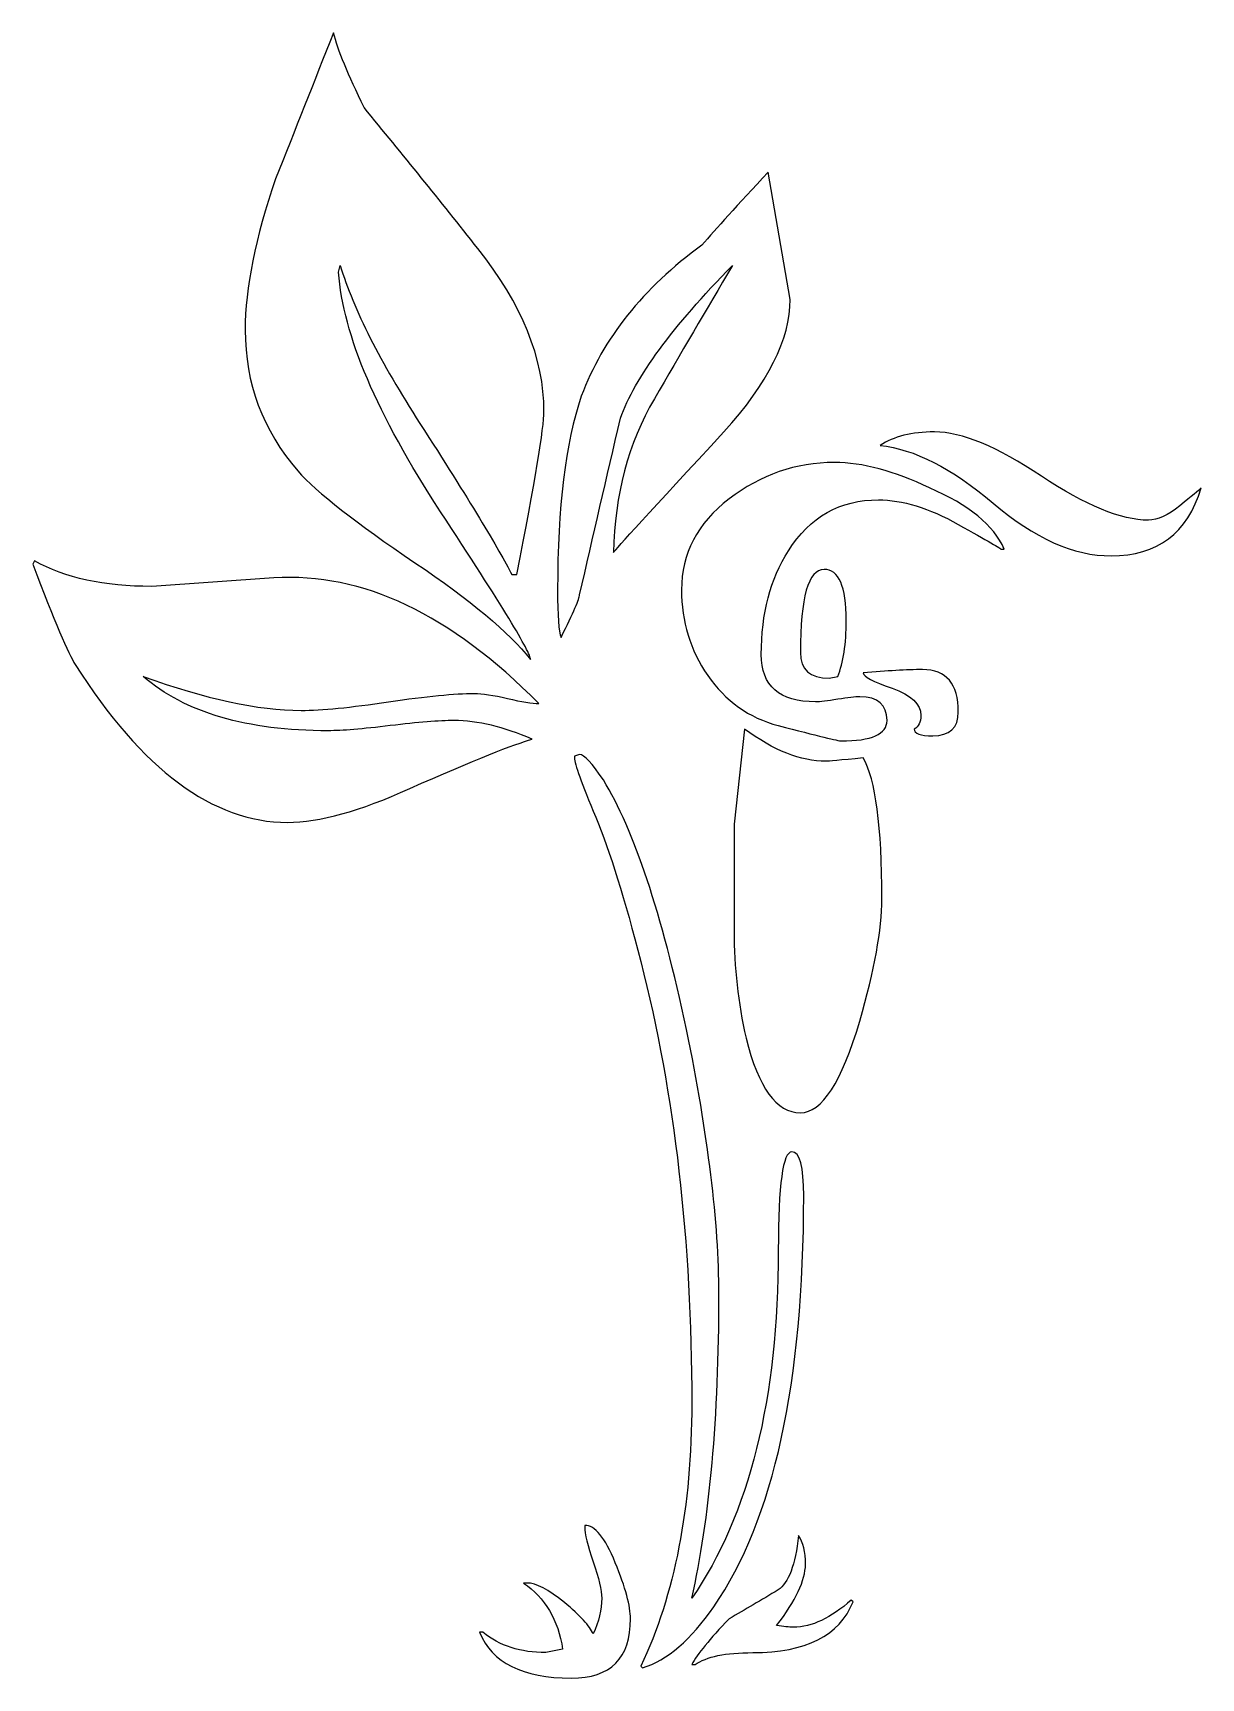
# Model space of a CAD drawing. Header units: centimetres. Extents: x -5.9 to 5.9, y -8.2 to 8.2.
import ezdxf

# ---------------------------------------------------------------- set-up
doc = ezdxf.new("R2010")
doc.units = ezdxf.units.CM
doc.header["$MEASUREMENT"] = 0
doc.layers.add('Camada 1', color=7, linetype='Continuous')

msp = doc.modelspace()

# ---------------------------------------------------------------- linework, layer by layer
at = {"layer": 'Camada 1'}
for points, knots in [([(-0.73147, 4.44874), (-0.73147, 4.29012), (-0.82275, 3.7455), (-1.00394, 2.81565), (-1.00394, 2.81565), (-1.00394, 2.81565), (-1.05468, 2.81566), (-1.05468, 2.81566), (-1.05468, 2.81566), (-1.18052, 3.06524), (-1.48648, 3.56999), (-1.97432, 4.32995), (-1.97432, 4.32995), (-2.37159, 4.94233), (-2.6371, 5.46999), (-2.77334, 5.91237), (-2.77334, 5.91237), (-2.77334, 5.91237), (-2.79062, 5.84435), (-2.79062, 5.84435), (-2.79062, 5.84435), (-2.74551, 5.22044), (-2.4051, 4.42055), (-1.7692, 3.44521), (-1.7692, 3.44521), (-1.15762, 2.51499), (-0.8566, 2.02186), (-0.8679, 1.9651), (-0.8679, 1.9651), (-1.08361, 2.23685), (-1.46925, 2.56081), (-2.02442, 2.93445), (-2.02442, 2.93445), (-2.6151, 3.33172), (-3.00655, 3.63803), (-3.19811, 3.85337), (-3.19811, 3.85337), (-3.55112, 4.26191), (-3.72561, 4.73221), (-3.72561, 5.26553), (-3.72561, 5.26553), (-3.72561, 5.68516), (-3.62409, 6.19012), (-3.42052, 6.77982), (-3.42052, 6.77982), (-3.22699, 7.26732), (-3.03506, 7.75553), (-2.84139, 8.24337), (-2.84139, 8.24337), (-2.79628, 8.07311), (-2.69386, 7.82374), (-2.53482, 7.49468), (-2.53482, 7.49468), (-2.15025, 7.02922), (-1.76922, 6.55882), (-1.39523, 6.0826), (-1.39523, 6.0826), (-0.95316, 5.52639), (-0.73147, 4.98214), (-0.73147, 4.44874)], [0, 0, 0, 0, 0.0625, 0.0625, 0.0625, 0.0625, 0.125, 0.125, 0.125, 0.125, 0.1875, 0.1875, 0.1875, 0.1875, 0.25, 0.25, 0.25, 0.25, 0.3125, 0.3125, 0.3125, 0.3125, 0.375, 0.375, 0.375, 0.375, 0.4375, 0.4375, 0.4375, 0.4375, 0.5, 0.5, 0.5, 0.5, 0.5625, 0.5625, 0.5625, 0.5625, 0.625, 0.625, 0.625, 0.625, 0.6875, 0.6875, 0.6875, 0.6875, 0.75, 0.75, 0.75, 0.75, 0.8125, 0.8125, 0.8125, 0.8125, 0.875, 0.875, 0.875, 0.875, 1, 1, 1, 1]), ([(1.07117, 4.24464), (0.34642, 3.46211), (-0.02299, 3.05923), (-0.03354, 3.037), (-0.03354, 3.037), (-0.02298, 3.61509), (0.11309, 4.12867), (0.37429, 4.57643), (0.37429, 4.57643), (0.63512, 5.02445), (0.89563, 5.46998), (1.15648, 5.91236), (1.15648, 5.91236), (0.55548, 5.29974), (0.18115, 4.78934), (0.0338, 4.38106), (0.0338, 4.38106), (-0.10262, 3.79099), (-0.23869, 3.20128), (-0.37472, 2.61158), (-0.37472, 2.61158), (-0.37472, 2.5774), (-0.43642, 2.43534), (-0.56085, 2.1861), (-0.56085, 2.1861), (-0.58376, 2.24285), (-0.5954, 2.40147), (-0.5954, 2.66232), (-0.5954, 2.66232), (-0.5954, 3.49031), (-0.51679, 4.13679), (-0.35746, 4.60251), (-0.35746, 4.60251), (-0.1428, 5.18076), (0.2601, 5.68519), (0.85052, 6.1168), (0.85052, 6.1168), (0.98691, 6.27542), (1.20758, 6.51899), (1.51425, 6.84787), (1.51425, 6.84787), (1.51425, 6.84787), (1.73491, 5.57184), (1.73491, 5.57184), (1.73491, 5.57184), (1.7349, 5.17495), (1.51426, 4.73222), (1.07117, 4.24464)], [0, 0, 0, 0, 0.07692308, 0.07692308, 0.07692308, 0.07692308, 0.15384615, 0.15384615, 0.15384615, 0.15384615, 0.23076923, 0.23076923, 0.23076923, 0.23076923, 0.30769231, 0.30769231, 0.30769231, 0.30769231, 0.38461538, 0.38461538, 0.38461538, 0.38461538, 0.46153846, 0.46153846, 0.46153846, 0.46153846, 0.53846154, 0.53846154, 0.53846154, 0.53846154, 0.61538462, 0.61538462, 0.61538462, 0.61538462, 0.69230769, 0.69230769, 0.69230769, 0.69230769, 0.76923077, 0.76923077, 0.76923077, 0.76923077, 0.84615385, 0.84615385, 0.84615385, 0.84615385, 1, 1, 1, 1]), ([(5.85269, 3.68312), (5.71661, 3.22947), (5.4156, 3.00282), (4.95139, 3.00282), (4.95139, 3.00282), (4.5774, 3.00282), (4.18227, 3.17872), (3.76807, 3.53016), (3.76807, 3.53016), (3.35392, 3.88158), (2.97779, 4.07475), (2.63658, 4.10859), (2.63658, 4.10859), (2.77228, 4.19955), (2.95487, 4.24467), (3.18117, 4.24467), (3.18117, 4.24467), (3.45329, 4.24467), (3.81106, 4.09732), (4.2531, 3.80266), (4.2531, 3.80266), (4.69654, 3.50725), (5.05325, 3.35993), (5.32535, 3.35993), (5.32535, 3.35993), (5.4156, 3.35993), (5.52101, 3.40859), (5.64012, 3.50482), (5.64012, 3.50482), (5.75892, 3.60099), (5.82978, 3.66058), (5.85269, 3.68312)], [0, 0, 0, 0, 0.11111111, 0.11111111, 0.11111111, 0.11111111, 0.22222222, 0.22222222, 0.22222222, 0.22222222, 0.33333333, 0.33333333, 0.33333333, 0.33333333, 0.44444444, 0.44444444, 0.44444444, 0.44444444, 0.55555556, 0.55555556, 0.55555556, 0.55555556, 0.66666667, 0.66666667, 0.66666667, 0.66666667, 0.77777778, 0.77777778, 0.77777778, 0.77777778, 1, 1, 1, 1]), ([(3.87908, 3.07085), (3.87908, 3.07085), (3.84453, 3.07085), (3.84453, 3.07085), (3.84453, 3.07085), (3.85617, 3.07085), (3.71446, 3.15298), (3.41979, 3.31794), (3.41979, 3.31794), (3.12441, 3.48185), (2.85861, 3.56432), (2.61998, 3.56432), (2.61998, 3.56432), (2.23364, 3.56432), (1.93333, 3.39406), (1.71762, 3.05391), (1.71762, 3.05391), (1.53715, 2.77014), (1.44618, 2.42436), (1.44618, 2.01582), (1.44618, 2.01582), (1.44618, 1.69858), (1.62737, 1.53997), (1.99008, 1.53997), (1.99008, 1.53997), (2.03625, 1.53997), (2.10885, 1.54809), (2.21143, 1.56534), (2.21143, 1.56534), (2.31401, 1.5819), (2.38698, 1.59071), (2.43281, 1.59071), (2.43281, 1.59071), (2.61431, 1.59071), (2.70565, 1.51104), (2.70565, 1.35243), (2.70565, 1.35243), (2.70565, 1.21601), (2.55195, 1.14799), (2.24493, 1.14799), (2.24493, 1.14799), (2.22308, 1.14799), (2.013, 1.19945), (1.61609, 1.30132), (1.61609, 1.30132), (1.32068, 1.38064), (1.08557, 1.54807), (0.91002, 1.80361), (0.91002, 1.80361), (0.73378, 2.05846), (0.64636, 2.34503), (0.64636, 2.66229), (0.64636, 2.66229), (0.64636, 3.02535), (0.80461, 3.32883), (1.12293, 3.57277), (1.12293, 3.57277), (1.43948, 3.81635), (1.79233, 3.93866), (2.17793, 3.93866), (2.17793, 3.93866), (2.46064, 3.93866), (2.77822, 3.85336), (3.13001, 3.6831), (3.13001, 3.6831), (3.52732, 3.51357), (3.77759, 3.30913), (3.87908, 3.07085)], [0, 0, 0, 0, 0.05555556, 0.05555556, 0.05555556, 0.05555556, 0.11111111, 0.11111111, 0.11111111, 0.11111111, 0.16666667, 0.16666667, 0.16666667, 0.16666667, 0.22222222, 0.22222222, 0.22222222, 0.22222222, 0.27777778, 0.27777778, 0.27777778, 0.27777778, 0.33333333, 0.33333333, 0.33333333, 0.33333333, 0.38888889, 0.38888889, 0.38888889, 0.38888889, 0.44444444, 0.44444444, 0.44444444, 0.44444444, 0.5, 0.5, 0.5, 0.5, 0.55555556, 0.55555556, 0.55555556, 0.55555556, 0.61111111, 0.61111111, 0.61111111, 0.61111111, 0.66666667, 0.66666667, 0.66666667, 0.66666667, 0.72222222, 0.72222222, 0.72222222, 0.72222222, 0.77777778, 0.77777778, 0.77777778, 0.77777778, 0.83333333, 0.83333333, 0.83333333, 0.83333333, 0.88888889, 0.88888889, 0.88888889, 0.88888889, 1, 1, 1, 1]), ([(-0.78327, 1.52272), (-0.85061, 1.52272), (-0.95599, 1.54), (-1.09804, 1.57347), (-1.09804, 1.57347), (-1.23975, 1.60731), (-1.35008, 1.62459), (-1.42975, 1.62459), (-1.42975, 1.62459), (-1.62258, 1.62459), (-1.90915, 1.59641), (-2.28877, 1.54), (-2.28877, 1.54), (-2.66884, 1.4829), (-2.96034, 1.45435), (-3.16462, 1.45435), (-3.16462, 1.45435), (-3.59623, 1.45435), (-4.12373, 1.56749), (-4.74693, 1.79487), (-4.74693, 1.79487), (-4.32802, 1.43146), (-3.70939, 1.25028), (-2.89318, 1.25028), (-2.89318, 1.25028), (-2.7571, 1.25028), (-2.54994, 1.26753), (-2.27183, 1.3014), (-2.27183, 1.3014), (-1.99373, 1.33558), (-1.78082, 1.35252), (-1.63313, 1.35252), (-1.63313, 1.35252), (-1.39519, 1.35252), (-1.13436, 1.29013), (-0.8506, 1.16535), (-0.8506, 1.16535), (-1.0212, 1.11987), (-1.42975, 0.95527), (-2.0762, 0.67188), (-2.0762, 0.67188), (-2.57489, 0.44452), (-2.98324, 0.33173), (-3.30085, 0.33173), (-3.30085, 0.33173), (-4.04989, 0.33173), (-4.75839, 0.85907), (-5.42797, 1.91373), (-5.42797, 1.91373), (-5.49598, 2.01585), (-5.63785, 2.3507), (-5.85269, 2.91786), (-5.85269, 2.91786), (-5.85269, 2.91786), (-5.83541, 2.9517), (-5.83541, 2.9517), (-5.83541, 2.9517), (-5.5305, 2.78181), (-5.13818, 2.69648), (-4.66145, 2.69648), (-4.66145, 2.69648), (-4.66145, 2.69648), (-3.43709, 2.78178), (-3.43709, 2.78178), (-3.43709, 2.78178), (-2.55172, 2.8382), (-1.66767, 2.41804), (-0.78327, 1.52272)], [0, 0, 0, 0, 0.05555556, 0.05555556, 0.05555556, 0.05555556, 0.11111111, 0.11111111, 0.11111111, 0.11111111, 0.16666667, 0.16666667, 0.16666667, 0.16666667, 0.22222222, 0.22222222, 0.22222222, 0.22222222, 0.27777778, 0.27777778, 0.27777778, 0.27777778, 0.33333333, 0.33333333, 0.33333333, 0.33333333, 0.38888889, 0.38888889, 0.38888889, 0.38888889, 0.44444444, 0.44444444, 0.44444444, 0.44444444, 0.5, 0.5, 0.5, 0.5, 0.55555556, 0.55555556, 0.55555556, 0.55555556, 0.61111111, 0.61111111, 0.61111111, 0.61111111, 0.66666667, 0.66666667, 0.66666667, 0.66666667, 0.72222222, 0.72222222, 0.72222222, 0.72222222, 0.77777778, 0.77777778, 0.77777778, 0.77777778, 0.83333333, 0.83333333, 0.83333333, 0.83333333, 0.88888889, 0.88888889, 0.88888889, 0.88888889, 1, 1, 1, 1]), ([(2.2968, 2.35637), (2.2968, 2.11809), (2.26825, 1.93092), (2.21147, 1.79484), (2.21147, 1.79484), (2.21147, 1.79484), (2.12617, 1.77756), (2.12617, 1.77756), (2.12617, 1.77756), (1.93337, 1.77756), (1.83748, 1.86286), (1.83748, 2.03312), (1.83748, 2.03312), (1.83748, 2.5883), (1.91715, 2.86677), (2.07539, 2.86677), (2.07539, 2.86677), (2.22311, 2.86677), (2.2968, 2.69649), (2.2968, 2.35637)], [0, 0, 0, 0, 0.16666667, 0.16666667, 0.16666667, 0.16666667, 0.33333333, 0.33333333, 0.33333333, 0.33333333, 0.5, 0.5, 0.5, 0.5, 0.66666667, 0.66666667, 0.66666667, 0.66666667, 1, 1, 1, 1]), ([(3.41982, 1.43776), (3.41982, 1.27843), (3.33449, 1.19948), (3.16389, 1.19948), (3.16389, 1.19948), (3.03911, 1.19948), (2.97778, 1.22205), (2.97778, 1.2675), (2.97778, 1.2675), (3.02186, 1.29007), (3.04512, 1.33552), (3.04512, 1.40358), (3.04512, 1.40358), (3.04512, 1.51672), (2.94889, 1.60731), (2.75606, 1.67533), (2.75606, 1.67533), (2.56363, 1.74372), (2.46737, 1.79484), (2.46737, 1.82903), (2.46737, 1.82903), (2.70568, 1.8516), (2.90306, 1.86287), (3.06205, 1.86287), (3.06205, 1.86287), (3.29996, 1.86286), (3.41982, 1.72115), (3.41982, 1.43776)], [0, 0, 0, 0, 0.125, 0.125, 0.125, 0.125, 0.25, 0.25, 0.25, 0.25, 0.375, 0.375, 0.375, 0.375, 0.5, 0.5, 0.5, 0.5, 0.625, 0.625, 0.625, 0.625, 0.75, 0.75, 0.75, 0.75, 1, 1, 1, 1]), ([(2.65385, -0.4343), (2.65385, -0.74026), (2.58088, -1.14881), (2.43284, -1.65884), (2.43284, -1.65884), (2.25094, -2.27183), (2.05319, -2.57776), (1.83747, -2.57776), (1.83747, -2.57776), (1.59882, -2.57776), (1.41729, -2.3282), (1.29288, -1.82907), (1.29288, -1.82907), (1.21321, -1.47765), (1.17374, -1.12022), (1.17374, -0.75751), (1.17374, -0.75751), (1.17374, -0.75751), (1.17374, 0.31474), (1.17374, 0.31474), (1.17374, 0.31474), (1.17374, 0.31474), (1.27666, 1.26753), (1.27666, 1.26753), (1.27666, 1.26753), (1.57098, 1.05182), (1.84205, 0.94431), (2.09269, 0.94431), (2.09269, 0.94431), (2.11454, 0.94431), (2.23932, 0.95524), (2.46737, 0.97815), (2.46737, 0.97815), (2.59218, 0.76238), (2.65385, 0.29148), (2.65385, -0.4343)], [0, 0, 0, 0, 0.1, 0.1, 0.1, 0.1, 0.2, 0.2, 0.2, 0.2, 0.3, 0.3, 0.3, 0.3, 0.4, 0.4, 0.4, 0.4, 0.5, 0.5, 0.5, 0.5, 0.6, 0.6, 0.6, 0.6, 0.7, 0.7, 0.7, 0.7, 0.8, 0.8, 0.8, 0.8, 1, 1, 1, 1]), ([(1.87097, -3.41145), (1.87097, -5.28282), (1.57099, -6.6554), (0.96967, -7.52887), (0.96967, -7.52887), (0.74337, -7.85809), (0.50437, -8.06219), (0.25516, -8.14186), (0.25516, -8.14186), (0.25516, -8.14186), (0.23791, -8.12461), (0.23791, -8.12461), (0.23791, -8.12461), (0.5784, -7.4101), (0.74901, -6.53065), (0.74901, -5.48727), (0.74901, -5.48727), (0.74901, -3.86545), (0.57841, -2.39064), (0.23791, -1.06354), (0.23791, -1.06354), (0.07964, -0.44), (-0.07194, 0.04223), (-0.21294, 0.38273), (-0.21294, 0.38273), (-0.35462, 0.72288), (-0.42582, 0.92134), (-0.42582, 0.9781), (-0.42582, 0.9781), (-0.42582, 0.9781), (-0.42582, 0.99503), (-0.42582, 0.99503), (-0.42582, 0.99503), (-0.42582, 0.99503), (-0.3747, 1.01228), (-0.3747, 1.01228), (-0.3747, 1.01228), (-0.3289, 1.01228), (-0.25029, 0.92698), (-0.13607, 0.75672), (-0.13607, 0.75672), (0.16989, 0.25758), (0.448, -0.57638), (0.69758, -1.7442), (0.69758, -1.7442), (0.91224, -2.7992), (1.02151, -3.68394), (1.02151, -4.39842), (1.02151, -4.39842), (1.02151, -5.63461), (0.92951, -6.65013), (0.74904, -7.44393), (0.74904, -7.44393), (1.32641, -6.6043), (1.61616, -5.44177), (1.61616, -3.95603), (1.61616, -3.95603), (1.61616, -3.2983), (1.66196, -2.96943), (1.75221, -2.96943), (1.75221, -2.96943), (1.83184, -2.96943), (1.87097, -3.11641), (1.87097, -3.41145)], [0, 0, 0, 0, 0.05882353, 0.05882353, 0.05882353, 0.05882353, 0.11764706, 0.11764706, 0.11764706, 0.11764706, 0.17647059, 0.17647059, 0.17647059, 0.17647059, 0.23529412, 0.23529412, 0.23529412, 0.23529412, 0.29411765, 0.29411765, 0.29411765, 0.29411765, 0.35294118, 0.35294118, 0.35294118, 0.35294118, 0.41176471, 0.41176471, 0.41176471, 0.41176471, 0.47058824, 0.47058824, 0.47058824, 0.47058824, 0.52941176, 0.52941176, 0.52941176, 0.52941176, 0.58823529, 0.58823529, 0.58823529, 0.58823529, 0.64705882, 0.64705882, 0.64705882, 0.64705882, 0.70588235, 0.70588235, 0.70588235, 0.70588235, 0.76470588, 0.76470588, 0.76470588, 0.76470588, 0.82352941, 0.82352941, 0.82352941, 0.82352941, 0.88235294, 0.88235294, 0.88235294, 0.88235294, 1, 1, 1, 1]), ([(0.13531, -7.64835), (0.13531, -8.04491), (-0.0621, -8.24335), (-0.45934, -8.24335), (-0.45934, -8.24335), (-0.94718, -8.24335), (-1.25314, -8.09037), (-1.37792, -7.78406), (-1.37792, -7.78406), (-1.37792, -7.78406), (-1.34443, -7.78406), (-1.34443, -7.78406), (-1.34443, -7.78406), (-1.17488, -7.92014), (-0.96375, -7.98816), (-0.71419, -7.98816), (-0.71419, -7.98816), (-0.71419, -7.98816), (-0.54464, -7.95435), (-0.54464, -7.95435), (-0.54464, -7.95435), (-0.58975, -7.65931), (-0.72019, -7.43828), (-0.93591, -7.29059), (-0.93591, -7.29059), (-0.93591, -7.29059), (-0.90241, -7.29058), (-0.90241, -7.29058), (-0.90241, -7.29058), (-0.8111, -7.29058), (-0.68632, -7.3558), (-0.52736, -7.48624), (-0.52736, -7.48624), (-0.36909, -7.61665), (-0.27217, -7.72169), (-0.23867, -7.80136), (-0.23867, -7.80136), (-0.1812, -7.67624), (-0.15334, -7.55741), (-0.15334, -7.44393), (-0.15334, -7.44393), (-0.15334, -7.36461), (-0.1812, -7.24229), (-0.23867, -7.07804), (-0.23867, -7.07804), (-0.29505, -6.91379), (-0.32291, -6.79711), (-0.32291, -6.72908), (-0.32291, -6.72908), (-0.32291, -6.72908), (-0.32291, -6.71252), (-0.32291, -6.71252), (-0.32291, -6.71252), (-0.22139, -6.71252), (-0.11987, -6.83695), (-0.01697, -7.08685), (-0.01697, -7.08685), (0.08528, -7.33606), (0.13531, -7.52323), (0.13531, -7.64835)], [0, 0, 0, 0, 0.0625, 0.0625, 0.0625, 0.0625, 0.125, 0.125, 0.125, 0.125, 0.1875, 0.1875, 0.1875, 0.1875, 0.25, 0.25, 0.25, 0.25, 0.3125, 0.3125, 0.3125, 0.3125, 0.375, 0.375, 0.375, 0.375, 0.4375, 0.4375, 0.4375, 0.4375, 0.5, 0.5, 0.5, 0.5, 0.5625, 0.5625, 0.5625, 0.5625, 0.625, 0.625, 0.625, 0.625, 0.6875, 0.6875, 0.6875, 0.6875, 0.75, 0.75, 0.75, 0.75, 0.8125, 0.8125, 0.8125, 0.8125, 0.875, 0.875, 0.875, 0.875, 1, 1, 1, 1]), ([(2.36516, -7.47812), (2.22877, -7.81827), (1.89423, -7.98816), (1.36093, -7.98816), (1.36093, -7.98816), (1.08844, -7.98816), (0.89563, -8.02801), (0.7825, -8.10767), (0.7825, -8.10767), (0.7825, -8.10767), (0.74901, -8.10767), (0.74901, -8.10767), (0.74901, -8.10767), (0.80468, -8.00546), (0.92948, -7.85211), (1.123, -7.64838), (1.123, -7.64838), (1.28127, -7.55742), (1.44624, -7.46084), (1.61616, -7.35863), (1.61616, -7.35863), (1.71768, -7.29061), (1.78674, -7.10942), (1.82023, -6.81441), (1.82023, -6.81441), (1.86537, -6.88278), (1.88825, -6.97866), (1.88825, -7.10381), (1.88825, -7.10381), (1.88825, -7.26243), (1.79239, -7.46653), (1.59885, -7.71608), (1.59885, -7.71608), (1.66793, -7.72738), (1.72363, -7.73336), (1.76945, -7.73336), (1.76945, -7.73336), (1.95064, -7.73336), (2.14344, -7.64208), (2.34788, -7.46087), (2.34788, -7.46087), (2.34788, -7.46087), (2.36516, -7.47812), (2.36516, -7.47812)], [0, 0, 0, 0, 0.08333333, 0.08333333, 0.08333333, 0.08333333, 0.16666667, 0.16666667, 0.16666667, 0.16666667, 0.25, 0.25, 0.25, 0.25, 0.33333333, 0.33333333, 0.33333333, 0.33333333, 0.41666667, 0.41666667, 0.41666667, 0.41666667, 0.5, 0.5, 0.5, 0.5, 0.58333333, 0.58333333, 0.58333333, 0.58333333, 0.66666667, 0.66666667, 0.66666667, 0.66666667, 0.75, 0.75, 0.75, 0.75, 0.83333333, 0.83333333, 0.83333333, 0.83333333, 1, 1, 1, 1])]:
    msp.add_open_spline(points, degree=3, knots=knots, dxfattribs=at)

doc.saveas('drawing.dxf')
